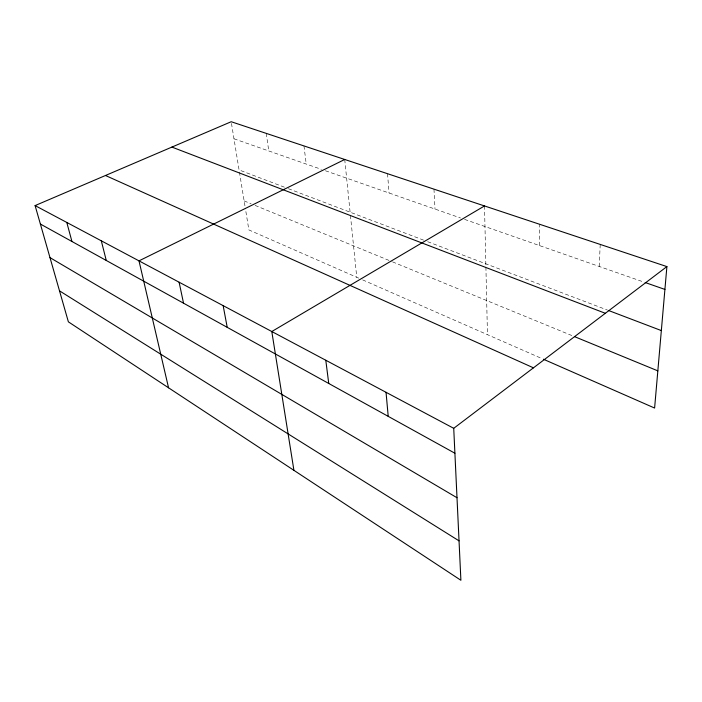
<?xml version="1.0" encoding="UTF-8"?>
<svg xmlns="http://www.w3.org/2000/svg" width="702" height="702" viewBox="0 0 702 702"><rect width="100%" height="100%" fill="white"/><g stroke="black" fill="none" stroke-linecap="round" stroke-linejoin="round"><path stroke-width="0.53" stroke-dasharray="3.51 2.63" d="M539.487 245.577L539.689 224.298M599.21 266.453L600.219 244.428M233.994 138.794L321.376 169.34M325.412 170.753L460.503 217.971M464.584 219.393L644.383 282.248M284.389 187.18L239.075 169.937L231.204 121.727M288.373 188.698L423.569 240.128M427.667 241.69L607.537 310.117M244.138 200.904L251.114 203.773M255.098 205.414L391.514 261.451M392.515 261.864L572.665 335.872M358.722 278.15L248.877 229.931L245.367 208.433M362.644 279.879L542.4 358.783M239.426 172.078L245.191 207.353M266.233 133.38L268.778 150.956M303.966 145.919L306.221 164.04M344.726 159.477L350.324 214.347M350.438 215.435L356.756 277.29M387.539 173.71L389.048 192.997M433.976 189.154L435.012 209.056M484.503 205.949L485.881 265.97M485.907 267.058L487.46 334.67"/><path stroke-width="1.05" d="M666.9 266.593L453.729 428.317L460.898 580.273L68.375 321.841L35.1 205.589L231.204 121.727L666.9 266.593L654.606 408.046L543.392 359.222M484.503 205.949L271.797 331.528L293.919 470.331M344.726 159.477L138.996 260.863L168.559 387.802M645.41 282.608L664.917 289.426M608.555 310.503L661.337 330.581M171.911 147.087L605.343 313.294M574.657 336.688L657.835 370.858M105.475 175.491L533.459 367.83M35.1 205.589L453.729 428.317M40.383 224.043L454.896 453.22M49.991 257.625L457.002 497.736M59.503 290.847L459.038 540.856M66.795 222.446L71.937 241.497M101.299 240.804L106.265 260.468M179.098 282.204L183.529 303.185M223.157 305.642L227.211 327.334M325.789 360.249L328.747 383.467M386.039 392.304L388.215 416.347"/></g></svg>
